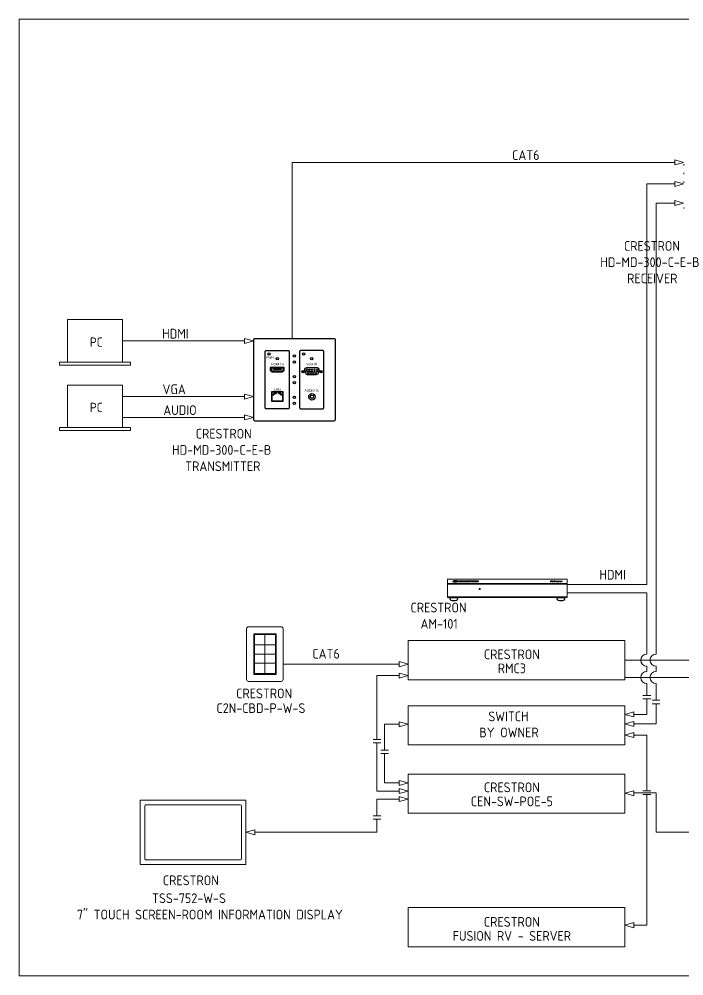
# Model space of a CAD drawing. Header units: millimetres. Extents: x 52029 to 181395, y -167683 to -9934.
# Drawn here: x 52146 to 69179, y -63301 to -38768 of the extents above; entities that cross this region are included whole.
import ezdxf
from ezdxf.enums import TextEntityAlignment as Align

# ---------------------------------------------------------------- set-up
doc = ezdxf.new("R2010")
doc.units = ezdxf.units.MM
doc.header["$LTSCALE"] = 3
for name, color, linetype in [('Artwork', 7, 'Continuous'), ('Layer1', 7, 'Continuous'), ('TEXT', 7, 'Continuous')]:
    doc.layers.add(name, color=color, linetype=linetype)
doc.layers.add('FUR', color=8, linetype='Continuous', lineweight=5)
doc.styles.add('style1', font='isocp.shx', dxfattribs={"height": 1})
doc.styles.add('style2', font='ARIALUNI.TTF', dxfattribs={"height": 1})

# ---------------------------------------------------------------- blocks, each defined once
blk = doc.blocks.new('am-101')
at = {"color": 7, "linetype": 'Continuous'}
for p, q in [((-153.5, 0), (-153.5, 47.2)), ((-153.5, 47.2), (153.5, 47.2)), ((-139.4, 40.6), (-139.3, 40.5)), ((-134.7, 40.6), (-134.5, 40.6)), ((-133.8, 40.5), (-134, 40.6)), ((-131.2, 40.7), (-131.4, 40.7)), ((-127.5, 40.6), (-127.9, 40.5)), ((-117.6, 41.1), (-119.8, 41.1)), ((-119.6, 41.6), (-117.4, 41.6)), ((-116.6, 42.8), (-117.7, 40)), ((-117.7, 40), (-115.7, 40)), ((-112.8, 42.8), (-116.6, 42.8)), ((-115.7, 40), (-115.4, 40.8)), ((-115.4, 40.8), (-114.2, 40.8)), ((-115.1, 41.6), (-114.9, 42.1)), ((-113.9, 41.6), (-115.1, 41.6)), ((-114.9, 42.1), (-113.8, 42.1)), ((-113.7, 40), (-111.5, 40)), ((-111.5, 40), (-111.5, 40)), ((-110.2, 42.8), (-111.2, 40)), ((-111.2, 40), (-105.7, 40)), ((-104.8, 42.8), (-110.2, 42.8)), ((-109, 40.7), (-108.9, 41.1)), ((-105.5, 40.7), (-109, 40.7)), ((-108.9, 41.1), (-106.1, 41.1)), ((-108.6, 41.8), (-108.5, 42.1)), ((-105.9, 41.8), (-108.6, 41.8)), ((-108.5, 42.1), (-105.1, 42.1)), ((-106.1, 41.1), (-105.9, 41.8)), ((-105.7, 40), (-105.5, 40.7)), ((-103.1, 40.8), (-105.5, 40.8)), ((-105.1, 42.1), (-104.8, 42.8)), ((-103.5, 41.1), (-102.1, 41)), ((-100.5, 41.7), (-102.2, 41.8)), ((-101.2, 42), (-98.9, 42)), ((-98.9, 42.8), (-99.1, 42.1)), ((-99.1, 42.1), (-97.3, 42.1)), ((-93.3, 42.8), (-98.9, 42.8)), ((-97.3, 42.1), (-98.1, 40)), ((-98.1, 40), (-96.2, 40)), ((-96.2, 40), (-95.4, 42.1)), ((-95.4, 42.1), (-93.6, 42.1)), ((-93.1, 42.8), (-94.2, 40)), ((-94.2, 40), (-92.2, 40)), ((-93.6, 42.1), (-93.3, 42.8)), ((-89.3, 42.8), (-93.1, 42.8)), ((-92.2, 40), (-91.9, 40.8)), ((-91.9, 40.8), (-90.7, 40.8)), ((-91.6, 41.6), (-91.4, 42.1)), ((-90.5, 41.6), (-91.6, 41.6)), ((-91.4, 42.1), (-90.3, 42.1)), ((-90.2, 40), (-88, 40)), ((-88, 40), (-88, 40)), ((-80.1, 42.8), (-81.2, 40)), ((-81.2, 40), (-79.4, 40)), ((-77.8, 42.8), (-80.1, 42.8)), ((-79.4, 40), (-78.7, 41.6)), ((-78.7, 41.6), (-77.3, 40)), ((-76.5, 41.2), (-77.8, 42.8)), ((-77.3, 40), (-75.1, 40)), ((-75.9, 42.8), (-76.5, 41.2)), ((-74, 42.8), (-75.9, 42.8)), ((-75.1, 40), (-74, 42.8)), ((109.9, 40), (112.1, 42.8)), ((110.9, 40), (109.9, 40)), ((112.6, 42.2), (110.9, 40)), ((112, 40.7), (112.3, 41.2)), ((113.6, 40.7), (112, 40.7)), ((112.1, 42.8), (113.1, 42.8)), ((112.3, 41.2), (113.4, 41.2)), ((113.4, 41.2), (112.6, 42.2)), ((113.1, 42.8), (115.3, 40)), ((114.3, 40), (113.6, 40.7)), ((115.3, 40), (114.3, 40)), ((115.5, 42.8), (116.4, 42.8)), ((115.5, 42.4), (115.5, 42.8)), ((116.4, 42.4), (115.5, 42.4)), ((115.5, 42), (116.4, 42)), ((115.5, 40), (115.5, 42)), ((116.4, 40), (115.5, 40)), ((116.4, 42.8), (116.4, 42.4)), ((116.4, 42), (116.4, 40)), ((117, 42), (117.7, 42)), ((117, 40), (117, 42)), ((118, 40), (117, 40)), ((117.7, 42), (117.9, 41.8)), ((118, 41.3), (118, 40)), ((118.9, 42), (118.9, 41.6)), ((120.2, 42.8), (120.6, 42.8)), ((120.2, 40), (120.2, 42.8)), ((120.5, 40), (120.2, 40)), ((120.5, 42.6), (120.5, 42.6)), ((120.5, 42.6), (120.5, 40)), ((122.5, 40), (120.5, 42.6)), ((120.6, 42.8), (122.6, 40.2)), ((122.8, 40), (122.5, 40)), ((122.6, 40.2), (124.6, 42.8)), ((122.6, 40.2), (122.6, 40.2)), ((124.7, 42.6), (122.8, 40)), ((124.6, 42.8), (125.1, 42.8)), ((124.8, 42.6), (124.7, 42.6)), ((124.8, 40), (124.8, 42.6)), ((125.1, 40), (124.8, 40)), ((125.1, 42.8), (125.1, 40)), ((125.9, 41.1), (128.6, 41.1)), ((128.9, 41), (125.9, 41)), ((128.6, 40.7), (128.9, 40.7)), ((132.3, 42.8), (132.5, 42.8)), ((132.3, 41.6), (132.3, 42.8)), ((132.3, 40), (132.3, 40.4)), ((132.5, 40), (132.3, 40)), ((132.5, 42.8), (132.5, 40)), ((133.3, 42.8), (133.6, 42.8)), ((133.3, 42.4), (133.3, 42.8)), ((133.6, 42.4), (133.3, 42.4)), ((133.3, 42), (133.6, 42)), ((133.3, 40), (133.3, 42)), ((133.6, 40), (133.3, 40)), ((133.6, 42.8), (133.6, 42.4)), ((133.6, 42), (133.6, 40)), ((134.6, 41.4), (134.3, 41.4)), ((136.8, 40.8), (136.8, 41.1)), ((136.8, 40.3), (136.8, 40.4)), ((137.1, 41.5), (137.1, 40.4)), ((137.5, 40), (137.3, 40)), ((137.5, 40.1), (137.5, 40)), ((138, 42), (137.6, 42)), ((137.6, 42), (138.5, 42)), ((137.6, 42), (137.6, 42)), ((138, 41.4), (138, 42)), ((138.1, 41.4), (138, 41.4)), ((138.5, 42), (138.1, 42)), ((138.1, 42), (138.1, 41.4)), ((138.5, 42), (138.5, 42)), ((138.8, 42), (138.9, 42)), ((138.8, 41.4), (138.8, 42)), ((138.9, 41.4), (138.8, 41.4)), ((138.9, 42), (138.9, 42)), ((138.9, 42), (138.9, 41.4)), ((139.3, 41.4), (138.9, 42)), ((138.9, 42), (139.4, 41.5)), ((139.4, 41.4), (139.3, 41.4)), ((139.4, 41.5), (139.8, 42)), ((139.9, 42), (139.4, 41.4)), ((139.8, 42), (140, 42)), ((139.9, 42), (139.9, 42)), ((139.9, 41.4), (139.9, 42)), ((140, 41.4), (139.9, 41.4)), ((140, 42), (140, 41.4)), ((153.5, 0), (153.5, 47.2)), ((153.5, 0), (-153.5, 0))]:
    blk.add_line(p, q, dxfattribs=at)
at = {"color": 9, "linetype": 'Continuous'}
for p, q in [((153.5, 47), (-153.5, 47)), ((-153.5, 35.9), (153.5, 35.9)), ((153.5, 34.6), (-153.5, 34.6)), ((-153.5, 1.6), (153.5, 1.6))]:
    blk.add_line(p, q, dxfattribs=at)
at = {"color": 7, "linetype": 'Continuous'}
blk.add_circle((-70.9, 22), 1.48, dxfattribs=at)
at = {"color": 9, "linetype": 'Continuous'}
for radius in [1.28, 1.16, 0.772]:
    blk.add_circle((-70.9, 22), radius, dxfattribs=at)
at = {"color": 7, "linetype": 'Continuous'}
blk.add_arc((-130.1, 42.3), 1, 296.6643, 303.7238, dxfattribs=at)
for points, knots in [([(-131, 42.2), (-131.7, 42.5), (-133.5, 42.6), (-135.6, 42.6), (-137.3, 42.4), (-138.7, 42.1), (-139.7, 41.7), (-140.2, 41.1), (-139.7, 40.7), (-139.4, 40.6)], [0, 0, 0, 0, 0.255402, 0.417248, 0.578392, 0.709315, 0.813786, 0.895532, 1, 1, 1, 1]), ([(-139.3, 40.5), (-139.1, 40.5), (-139, 40.4), (-138.7, 40.3), (-138.6, 40.3), (-138.5, 40.3), (-138.5, 40.3)], [0, 0, 0, 0, 0.477851, 0.720476, 0.892186, 1, 1, 1, 1]), ([(-139, 42.3), (-139, 42.3), (-139.1, 42.4), (-139, 42.4), (-139, 42.5), (-138.9, 42.5)], [0, 0, 0, 0, 0.268642, 0.541544, 1, 1, 1, 1]), ([(-130.5, 42.3), (-131.6, 42.6), (-134.6, 42.9), (-137.5, 42.6), (-139, 42.3)], [0, 0, 0, 0, 0.445055, 1, 1, 1, 1]), ([(-138.9, 42.5), (-138.2, 43), (-136.4, 43.4), (-134.1, 43.3), (-132.4, 43.1), (-131.1, 42.8), (-130.3, 42.6), (-129.7, 42.3), (-129.1, 41.9), (-129.4, 41.5), (-129.6, 41.4)], [0, 0, 0, 0, 0.287023, 0.441649, 0.594567, 0.7331, 0.795005, 0.849755, 0.9346, 1, 1, 1, 1]), ([(-138.5, 40.6), (-138.4, 40.8), (-138.2, 41.2), (-136.9, 42), (-135.3, 42.3), (-134.1, 42.4)], [0, 0, 0, 0, 0.202337, 0.39605, 1, 1, 1, 1]), ([(-137.7, 40.6), (-137.8, 41), (-136.8, 42), (-135, 42.2), (-134, 42.2)], [0, 0, 0, 0, 0.425707, 1, 1, 1, 1]), ([(-132.6, 39.3), (-133.3, 39.3), (-134.6, 39.3), (-136.5, 39.6), (-137.6, 40.2), (-137.7, 40.6)], [0, 0, 0, 0, 0.370838, 0.642904, 1, 1, 1, 1]), ([(-136.2, 41.5), (-136.4, 41.4), (-136.6, 41), (-136.2, 40.6), (-135.7, 40.4), (-135.2, 40.1), (-134, 39.7), (-132.9, 39.6), (-132.1, 39.4)], [0, 0, 0, 0, 0.148586, 0.283665, 0.36002, 0.474153, 0.611227, 1, 1, 1, 1]), ([(-131.6, 41.8), (-132.3, 42.1), (-133.7, 42.1), (-135.3, 41.9), (-136, 41.7), (-136.2, 41.5)], [0, 0, 0, 0, 0.511951, 0.785364, 1, 1, 1, 1]), ([(-135.5, 40.6), (-135.7, 40.7), (-136.2, 41), (-135.8, 41.4), (-135.6, 41.5)], [0, 0, 0, 0, 0.521021, 1, 1, 1, 1]), ([(-135.6, 41.5), (-135.4, 41.6), (-134.6, 41.9), (-133.7, 41.9), (-133.1, 41.9)], [0, 0, 0, 0, 0.380812, 1, 1, 1, 1]), ([(-126.3, 40.4), (-127.1, 39.9), (-129.4, 39.4), (-132.3, 39.6), (-134.3, 40.1), (-135.2, 40.4), (-135.5, 40.6)], [0, 0, 0, 0, 0.339293, 0.701027, 0.863262, 1, 1, 1, 1]), ([(-133.1, 41.8), (-133.6, 41.8), (-134.4, 41.8), (-135.3, 41.5), (-135.5, 40.9), (-135, 40.7), (-134.7, 40.6)], [0, 0, 0, 0, 0.350577, 0.589999, 0.774214, 1, 1, 1, 1]), ([(-134.3, 40.7), (-134.5, 40.8), (-135, 41.1), (-134.5, 41.4), (-134.2, 41.6)], [0, 0, 0, 0, 0.445832, 1, 1, 1, 1]), ([(-134.5, 40.6), (-133.5, 40.2), (-130.6, 40), (-127.9, 40.3), (-126.4, 40.6)], [0, 0, 0, 0, 0.433524, 1, 1, 1, 1]), ([(-134.1, 41.5), (-134.3, 41.4), (-134.5, 41.2), (-134.2, 40.9), (-133.6, 40.7), (-133.1, 40.6), (-132.8, 40.6)], [0, 0, 0, 0, 0.20507, 0.399243, 0.662252, 1, 1, 1, 1]), ([(-134.1, 42.4), (-133.6, 42.4), (-132.7, 42.4), (-131.6, 42.2), (-130.7, 41.8), (-130.9, 41.5), (-131.1, 41.4)], [0, 0, 0, 0, 0.354425, 0.639214, 0.834825, 1, 1, 1, 1]), ([(-134, 42.2), (-133.3, 42.2), (-132.4, 42.2), (-131.7, 41.9), (-131.6, 41.8)], [0, 0, 0, 0, 0.742563, 1, 1, 1, 1]), ([(-127.9, 40.5), (-128.9, 40.4), (-130.9, 40.2), (-133, 40.3), (-133.8, 40.5)], [0, 0, 0, 0, 0.537982, 1, 1, 1, 1]), ([(-131.4, 40.7), (-132, 40.7), (-132.9, 40.7), (-133.6, 41), (-133.7, 41.1)], [0, 0, 0, 0, 0.742513, 1, 1, 1, 1]), ([(-133.6, 41.1), (-133, 40.8), (-131.5, 40.8), (-130, 40.9), (-129.3, 41.2), (-129.1, 41.3)], [0, 0, 0, 0, 0.511985, 0.78544, 1, 1, 1, 1]), ([(-133.1, 43.4), (-133.2, 43.5), (-133.2, 43.5), (-133.1, 43.5), (-132.9, 43.5), (-132.7, 43.5), (-132.7, 43.5)], [0, 0, 0, 0, 0.123717, 0.247074, 0.548272, 1, 1, 1, 1]), ([(-129.1, 41.3), (-128.9, 41.5), (-128.7, 42), (-129.6, 42.6), (-131, 43.1), (-132.3, 43.3), (-133.1, 43.4)], [0, 0, 0, 0, 0.179709, 0.358566, 0.610113, 1, 1, 1, 1]), ([(-132.8, 40.6), (-132.7, 40.6), (-132.2, 40.5), (-131.4, 40.5), (-130.8, 40.5), (-130.5, 40.6)], [0, 0, 0, 0, 0.079968, 0.724298, 1, 1, 1, 1]), ([(-132.7, 43.5), (-131.9, 43.6), (-130.6, 43.6), (-128.9, 43.3), (-127.8, 42.8), (-127.3, 42), (-128.5, 40.9), (-130.3, 40.7), (-131.2, 40.7)], [0, 0, 0, 0, 0.206857, 0.35594, 0.465651, 0.557253, 0.747534, 1, 1, 1, 1]), ([(-132.1, 39.4), (-132.1, 39.4), (-132.1, 39.4), (-132.2, 39.4), (-132.4, 39.4), (-132.5, 39.3), (-132.6, 39.3)], [0, 0, 0, 0, 0.123741, 0.247137, 0.548423, 1, 1, 1, 1]), ([(-132.1, 41), (-131.7, 41), (-130.9, 41.1), (-130, 41.4), (-129.8, 41.9), (-130.3, 42.2), (-130.5, 42.3)], [0, 0, 0, 0, 0.350499, 0.589927, 0.774239, 1, 1, 1, 1]), ([(-129.7, 41.4), (-129.9, 41.2), (-130.7, 41), (-131.6, 41), (-132.1, 41)], [0, 0, 0, 0, 0.38058, 1, 1, 1, 1]), ([(-131, 41.3), (-130.8, 41.4), (-130.3, 41.8), (-130.8, 42.1), (-131, 42.2)], [0, 0, 0, 0, 0.55417, 1, 1, 1, 1]), ([(-130.5, 40.6), (-129.6, 40.7), (-128.2, 40.9), (-126.9, 41.8), (-126.8, 42.3), (-126.8, 42.6)], [0, 0, 0, 0, 0.514213, 0.744346, 1, 1, 1, 1]), ([(-126.4, 42.5), (-126, 42.4), (-125.2, 42.1), (-125.3, 41.3), (-126.3, 40.9), (-127.1, 40.7), (-127.5, 40.6)], [0, 0, 0, 0, 0.293052, 0.483329, 0.708883, 1, 1, 1, 1]), ([(-126.8, 42.6), (-126.8, 42.6), (-126.7, 42.6), (-126.6, 42.6), (-126.4, 42.5), (-126.4, 42.5)], [0, 0, 0, 0, 0.205997, 0.534679, 1, 1, 1, 1]), ([(-126.4, 40.6), (-126.3, 40.6), (-126.3, 40.6), (-126.2, 40.6), (-126.2, 40.5), (-126.2, 40.5), (-126.3, 40.4), (-126.3, 40.4)], [0, 0, 0, 0, 0.165744, 0.324141, 0.421794, 0.638907, 1, 1, 1, 1]), ([(-124.2, 41.2), (-124.3, 41.2), (-124.3, 41), (-124.2, 40.7), (-123.8, 40.2), (-122.9, 40), (-122.1, 39.9), (-121.4, 39.9), (-120.7, 39.9), (-119.8, 40), (-118.9, 40.2), (-118, 40.6), (-117.7, 40.9), (-117.6, 41.1)], [0, 0, 0, 0, 0.041134, 0.100601, 0.205704, 0.324966, 0.399335, 0.485977, 0.565723, 0.638711, 0.767839, 0.883713, 1, 1, 1, 1]), ([(-117.4, 41.6), (-117.3, 41.8), (-117.3, 42.1), (-117.9, 42.6), (-118.7, 42.8), (-119.5, 42.8), (-120.3, 42.9), (-121, 42.8), (-121.9, 42.7), (-122.9, 42.5), (-123.7, 42.1), (-124, 41.7), (-124.2, 41.5), (-124.2, 41.3), (-124.2, 41.2)], [0, 0, 0, 0, 0.098964, 0.188135, 0.294948, 0.361104, 0.437323, 0.51999, 0.594825, 0.726005, 0.846083, 0.908173, 0.974417, 1, 1, 1, 1]), ([(-119.8, 41.1), (-119.9, 40.9), (-120.2, 40.8), (-120.7, 40.6), (-121.1, 40.6), (-121.6, 40.6), (-122, 40.8), (-122.1, 41), (-122.1, 41.2), (-122.1, 41.4), (-122, 41.5), (-122, 41.6), (-121.9, 41.6)], [0, 0, 0, 0, 0.191833, 0.285371, 0.387739, 0.519885, 0.625686, 0.735666, 0.80175, 0.878018, 0.956509, 1, 1, 1, 1]), ([(-121.9, 41.6), (-121.9, 41.7), (-121.8, 41.8), (-121.6, 42), (-121.2, 42.1), (-120.8, 42.1), (-120.5, 42.1), (-120.1, 42.1), (-119.6, 42), (-119.6, 41.7), (-119.6, 41.6)], [0, 0, 0, 0, 0.036299, 0.201929, 0.362958, 0.448511, 0.540239, 0.671579, 0.777153, 1, 1, 1, 1]), ([(-114.2, 40.8), (-114, 40.8), (-113.7, 40.8), (-113.6, 40.6), (-113.6, 40.6)], [0, 0, 0, 0, 0.554612, 1, 1, 1, 1]), ([(-113.8, 42.1), (-113.6, 42.1), (-113.3, 42.1), (-113, 42), (-113, 41.8), (-113.1, 41.7), (-113.4, 41.6), (-113.7, 41.6), (-113.9, 41.6)], [0, 0, 0, 0, 0.292482, 0.379574, 0.486557, 0.600208, 0.706896, 1, 1, 1, 1]), ([(-113.6, 40.6), (-113.6, 40.5), (-113.7, 40.3), (-113.8, 40.1), (-113.7, 40)], [0, 0, 0, 0, 0.298642, 1, 1, 1, 1]), ([(-111.9, 41.3), (-111.6, 41.4), (-111.3, 41.5), (-110.9, 41.8), (-110.8, 42), (-110.8, 42.2), (-110.8, 42.4), (-111.1, 42.7), (-111.9, 42.8), (-112.4, 42.8), (-112.8, 42.8)], [0, 0, 0, 0, 0.188489, 0.283006, 0.379597, 0.455031, 0.521189, 0.642743, 0.782735, 1, 1, 1, 1]), ([(-111.5, 40.7), (-111.5, 40.8), (-111.4, 41.1), (-111.7, 41.3), (-111.9, 41.3)], [0, 0, 0, 0, 0.533984, 1, 1, 1, 1]), ([(-111.5, 40), (-111.6, 40.1), (-111.7, 40.4), (-111.6, 40.6), (-111.5, 40.7)], [0, 0, 0, 0, 0.327027, 1, 1, 1, 1]), ([(-105.5, 40.8), (-105.5, 40.7), (-105.5, 40.4), (-105, 40.1), (-104, 39.9), (-103.3, 39.9), (-102.9, 39.9)], [0, 0, 0, 0, 0.20116, 0.395925, 0.650643, 1, 1, 1, 1]), ([(-105, 42), (-105.1, 41.8), (-104.9, 41.2), (-103.9, 41.2), (-103.5, 41.1)], [0, 0, 0, 0, 0.435181, 1, 1, 1, 1]), ([(-98.9, 42), (-98.9, 42.1), (-98.9, 42.4), (-99.6, 42.7), (-100.3, 42.8), (-101.1, 42.8), (-101.7, 42.9), (-102.4, 42.8), (-103.2, 42.8), (-104, 42.7), (-104.7, 42.4), (-104.9, 42.1), (-105, 42)], [0, 0, 0, 0, 0.095028, 0.186847, 0.311628, 0.392038, 0.485628, 0.576309, 0.65624, 0.787779, 0.894272, 1, 1, 1, 1]), ([(-102.3, 40.6), (-102.4, 40.6), (-102.7, 40.6), (-103.1, 40.7), (-103.1, 40.8)], [0, 0, 0, 0, 0.375399, 1, 1, 1, 1]), ([(-102.2, 41.8), (-102.3, 41.9), (-102.5, 41.9), (-102.9, 42), (-102.8, 42)], [0, 0, 0, 0, 0.40856, 1, 1, 1, 1]), ([(-102.9, 39.9), (-102.4, 39.9), (-101.5, 39.9), (-100.3, 40.1), (-99.4, 40.4), (-99.2, 40.7), (-99.1, 40.9)], [0, 0, 0, 0, 0.33756, 0.596958, 0.802718, 1, 1, 1, 1]), ([(-102.8, 42), (-102.8, 42.1), (-102.7, 42.2), (-102.3, 42.2), (-102.1, 42.2)], [0, 0, 0, 0, 0.173662, 1, 1, 1, 1]), ([(-102.1, 41), (-101.9, 41), (-101.7, 41), (-101.5, 40.9), (-101.4, 40.8), (-101.5, 40.7), (-101.8, 40.6), (-102.1, 40.6), (-102.3, 40.6)], [0, 0, 0, 0, 0.282621, 0.368059, 0.448094, 0.547247, 0.66075, 1, 1, 1, 1]), ([(-102.1, 42.2), (-101.8, 42.2), (-101.4, 42.2), (-101.2, 42), (-101.2, 42)], [0, 0, 0, 0, 0.624368, 1, 1, 1, 1]), ([(-99.1, 40.9), (-99, 41.1), (-99.2, 41.6), (-100, 41.7), (-100.5, 41.7)], [0, 0, 0, 0, 0.448008, 1, 1, 1, 1]), ([(-90.7, 40.8), (-90.5, 40.8), (-90.2, 40.8), (-90.1, 40.6), (-90.1, 40.6)], [0, 0, 0, 0, 0.554446, 1, 1, 1, 1]), ([(-90.3, 42.1), (-90.1, 42.1), (-89.8, 42.1), (-89.5, 42), (-89.5, 41.8), (-89.6, 41.7), (-89.9, 41.6), (-90.2, 41.6), (-90.5, 41.6)], [0, 0, 0, 0, 0.29255, 0.379648, 0.486577, 0.600198, 0.706948, 1, 1, 1, 1]), ([(-90.1, 40.6), (-90.1, 40.5), (-90.2, 40.3), (-90.3, 40.1), (-90.2, 40)], [0, 0, 0, 0, 0.298613, 1, 1, 1, 1]), ([(-88.4, 41.3), (-88.1, 41.4), (-87.8, 41.5), (-87.4, 41.8), (-87.3, 42), (-87.3, 42.2), (-87.3, 42.4), (-87.6, 42.7), (-88.4, 42.8), (-88.9, 42.8), (-89.3, 42.8)], [0, 0, 0, 0, 0.188541, 0.283044, 0.379613, 0.45506, 0.521219, 0.642793, 0.782786, 1, 1, 1, 1]), ([(-88, 40.7), (-88, 40.8), (-87.9, 41.1), (-88.2, 41.3), (-88.4, 41.3)], [0, 0, 0, 0, 0.533967, 1, 1, 1, 1]), ([(-88, 40), (-88.1, 40.1), (-88.2, 40.4), (-88.1, 40.6), (-88, 40.7)], [0, 0, 0, 0, 0.327074, 1, 1, 1, 1]), ([(-87.6, 41.4), (-87.7, 41.3), (-87.7, 41.1), (-87.7, 40.7), (-87.2, 40.2), (-86.4, 40), (-85.6, 39.9), (-84.8, 39.9), (-84, 39.9), (-83.1, 40), (-82.1, 40.2), (-81.4, 40.6), (-81, 41), (-80.9, 41.3), (-80.8, 41.4), (-80.8, 41.4)], [0, 0, 0, 0, 0.062164, 0.116088, 0.211401, 0.319551, 0.386982, 0.465538, 0.545886, 0.618617, 0.746107, 0.862818, 0.923173, 0.987566, 1, 1, 1, 1]), ([(-80.8, 41.4), (-80.8, 41.5), (-80.8, 41.7), (-80.8, 42.1), (-81.2, 42.5), (-82.1, 42.8), (-82.9, 42.8), (-83.7, 42.9), (-84.5, 42.8), (-85.4, 42.7), (-86.4, 42.5), (-87.1, 42.1), (-87.5, 41.7), (-87.6, 41.5), (-87.6, 41.4)], [0, 0, 0, 0, 0.051001, 0.106296, 0.204027, 0.314939, 0.384099, 0.464666, 0.54706, 0.621643, 0.752381, 0.87207, 0.933963, 1, 1, 1, 1]), ([(-83, 41.3), (-83.1, 41.3), (-83.1, 41.2), (-83.3, 41), (-83.5, 40.8), (-84, 40.7), (-84.3, 40.6), (-84.6, 40.6), (-84.9, 40.6), (-85.2, 40.7), (-85.5, 40.8), (-85.7, 41), (-85.7, 41.2), (-85.6, 41.3), (-85.6, 41.4)], [0, 0, 0, 0, 0.057458, 0.128093, 0.256879, 0.382261, 0.448997, 0.520606, 0.589907, 0.650144, 0.75345, 0.860899, 0.925468, 1, 1, 1, 1]), ([(-85.6, 41.4), (-85.6, 41.4), (-85.5, 41.5), (-85.4, 41.7), (-85.1, 42), (-84.7, 42.1), (-84.3, 42.1), (-84, 42.1), (-83.8, 42.1), (-83.4, 42.1), (-83.1, 42), (-83, 41.7), (-83, 41.5), (-83, 41.4), (-83, 41.3), (-83, 41.3)], [0, 0, 0, 0, 0.073695, 0.141748, 0.266015, 0.386819, 0.45099, 0.519778, 0.586425, 0.644363, 0.743919, 0.847661, 0.909898, 0.981592, 1, 1, 1, 1]), ([(117.9, 41.8), (117.9, 41.8), (118.2, 41.9), (118.6, 42), (118.9, 42)], [0, 0, 0, 0, 0.280238, 1, 1, 1, 1]), ([(127.3, 39.9), (126.8, 39.9), (126.1, 40.1), (125.7, 40.6), (125.6, 41), (125.7, 41.4), (126, 41.7), (126.4, 42), (126.9, 42.1), (127.2, 42.1), (127.3, 42.1), (127.3, 42.1)], [0, 0, 0, 0, 0.235371, 0.352722, 0.480415, 0.610965, 0.734729, 0.854083, 0.916958, 0.985768, 1, 1, 1, 1]), ([(128.6, 41.1), (128.6, 41.3), (128.4, 41.6), (127.8, 41.9), (127.3, 42), (126.7, 41.9), (126.1, 41.6), (125.9, 41.3), (125.9, 41.1)], [0, 0, 0, 0, 0.248952, 0.370485, 0.502083, 0.630134, 0.752007, 1, 1, 1, 1]), ([(125.9, 41), (125.9, 40.8), (126, 40.4), (126.7, 40.1), (127.2, 40), (127.7, 40.1), (128.3, 40.3), (128.5, 40.5), (128.6, 40.7)], [0, 0, 0, 0, 0.283606, 0.41647, 0.561314, 0.676615, 0.782402, 1, 1, 1, 1]), ([(127.3, 42.1), (127.5, 42.1), (127.7, 42.1), (128.1, 42), (128.6, 41.8), (128.9, 41.4), (128.9, 41.1), (128.9, 41)], [0, 0, 0, 0, 0.115675, 0.245469, 0.4845, 0.730578, 1, 1, 1, 1]), ([(128.9, 40.7), (128.8, 40.5), (128.5, 40), (127.6, 39.9), (127.3, 39.9)], [0, 0, 0, 0, 0.498788, 1, 1, 1, 1]), ([(132.2, 40.4), (132.1, 40.3), (131.8, 40.1), (131.3, 39.9), (130.8, 39.9), (130.4, 39.9), (130, 40), (129.5, 40.2), (129.3, 40.6), (129.2, 41), (129.3, 41.4), (129.4, 41.6), (129.5, 41.6)], [0, 0, 0, 0, 0.151721, 0.224648, 0.304941, 0.372899, 0.433957, 0.547484, 0.66558, 0.793965, 0.928216, 1, 1, 1, 1]), ([(129.5, 41.6), (129.5, 41.7), (129.8, 41.9), (130.4, 42.1), (130.9, 42.1)], [0, 0, 0, 0, 0.168029, 1, 1, 1, 1]), ([(132.2, 41), (132.2, 41.1), (132.2, 41.3), (132, 41.7), (131.6, 41.9), (131.2, 41.9), (130.9, 42), (130.5, 41.9), (130.1, 41.9), (129.8, 41.7), (129.5, 41.3), (129.5, 41.1), (129.5, 41)], [0, 0, 0, 0, 0.129549, 0.251798, 0.368888, 0.430675, 0.498719, 0.568334, 0.630621, 0.746576, 0.868026, 1, 1, 1, 1]), ([(129.5, 41), (129.5, 40.9), (129.5, 40.7), (129.8, 40.3), (130.2, 40.1), (130.5, 40.1), (130.9, 40.1), (131.2, 40.1), (131.6, 40.2), (132, 40.3), (132.2, 40.7), (132.2, 40.9), (132.2, 41)], [0, 0, 0, 0, 0.130803, 0.253281, 0.370797, 0.433065, 0.501685, 0.569307, 0.631006, 0.748513, 0.871034, 1, 1, 1, 1]), ([(135.4, 39.9), (135.2, 39.9), (134.9, 39.9), (134.5, 40), (134.2, 40.2), (134.2, 40.4), (134.1, 40.5), (134.2, 40.7), (134.3, 40.8), (134.6, 41), (135, 41.1), (135.4, 41.1), (135.5, 41.1)], [0, 0, 0, 0, 0.129477, 0.243034, 0.352528, 0.414208, 0.485185, 0.562845, 0.629543, 0.750363, 0.874588, 1, 1, 1, 1]), ([(134.3, 41.4), (134.4, 41.6), (134.5, 41.9), (135.2, 42.1), (135.7, 42.1), (136.2, 42.1), (136.8, 42), (137.1, 41.7), (137.1, 41.5)], [0, 0, 0, 0, 0.258192, 0.385652, 0.537661, 0.661117, 0.77544, 1, 1, 1, 1]), ([(136.8, 41.1), (136.6, 41.1), (136.1, 41), (135.6, 41), (135, 40.9), (134.6, 40.8), (134.4, 40.6), (134.4, 40.5)], [0, 0, 0, 0, 0.20719, 0.486019, 0.640926, 0.766502, 1, 1, 1, 1]), ([(134.4, 40.5), (134.4, 40.4), (134.6, 40.1), (135.1, 40.1), (135.4, 40.1)], [0, 0, 0, 0, 0.447541, 1, 1, 1, 1]), ([(136.8, 41.5), (136.8, 41.6), (136.6, 41.8), (136.3, 41.9), (136, 41.9), (135.7, 42), (135.3, 41.9), (134.8, 41.8), (134.6, 41.5), (134.6, 41.4)], [0, 0, 0, 0, 0.154577, 0.27924, 0.358006, 0.45245, 0.602874, 0.73435, 1, 1, 1, 1]), ([(135.4, 40.1), (135.8, 40.1), (136.6, 40.2), (136.8, 40.6), (136.8, 40.8)], [0, 0, 0, 0, 0.63511, 1, 1, 1, 1]), ([(136.8, 40.4), (136.7, 40.3), (136.4, 40.1), (135.8, 39.9), (135.4, 39.9)], [0, 0, 0, 0, 0.220933, 1, 1, 1, 1]), ([(135.5, 41.1), (135.7, 41.1), (136.1, 41.1), (136.7, 41.2), (136.8, 41.4), (136.8, 41.5)], [0, 0, 0, 0, 0.416969, 0.648167, 1, 1, 1, 1]), ([(137.3, 40), (137.1, 40), (136.8, 40), (136.8, 40.2), (136.8, 40.3)], [0, 0, 0, 0, 0.527836, 1, 1, 1, 1]), ([(137.1, 40.4), (137.1, 40.3), (137, 40.2), (137.3, 40.1), (137.4, 40.1), (137.5, 40.1)], [0, 0, 0, 0, 0.395409, 0.735816, 1, 1, 1, 1])]:
    blk.add_open_spline(points, degree=3, knots=knots, dxfattribs=at)
for points in [[(-138.5, 40.3), (-138.5, 40.4), (-138.5, 40.5), (-138.5, 40.6)], [(-134, 40.6), (-134.1, 40.6), (-134.2, 40.7), (-134.3, 40.7)], [(-134.2, 41.6), (-134.2, 41.6), (-134.1, 41.5), (-134.1, 41.5)], [(-133.7, 41.1), (-133.7, 41.1), (-133.7, 41.1), (-133.6, 41.1)], [(-133.1, 41.9), (-133.1, 41.9), (-133.1, 41.8), (-133.1, 41.8)], [(-132.1, 41), (-132.2, 41), (-132.2, 41), (-132.1, 41)], [(-131.6, 41.8), (-131.5, 41.8), (-131.6, 41.7), (-131.6, 41.8)], [(-131.1, 41.4), (-131.2, 41.4), (-131.1, 41.3), (-131, 41.3)], [(118.9, 41.6), (118.5, 41.6), (118.2, 41.5), (118, 41.3)], [(130.9, 42.1), (131.4, 42.1), (132.1, 41.9), (132.2, 41.6)]]:
    blk.add_open_spline(points, degree=3, dxfattribs=at)
at = {"layer": 'Artwork'}
for p, q in [((-146.7, -4.2), (-146.7, 0)), ((-146.7, 0), (-127.9, 0)), ((-127.9, 0), (-127.9, -4.2)), ((127.9, -4.2), (127.9, 0)), ((127.9, 0), (146.7, 0)), ((146.7, 0), (146.7, -4.2))]:
    blk.add_line(p, q, dxfattribs=at)
for centre, radius, start, end in [((-144.2, -4.2), 2.5, 180, 255.9883), ((-137.3, 23.4), 30.9, 255.9883, 284.0117), ((-130.4, -4.2), 2.5, 284.0117, 0), ((130.4, -4.2), 2.5, 180, 255.9883), ((137.3, 23.4), 30.9, 255.9883, 284.0117), ((144.2, -4.2), 2.5, 284.0117, 0)]:
    blk.add_arc(centre, radius, start, end, dxfattribs=at)
blk = doc.blocks.new('hdmd400rx')
at = {"color": 7, "linetype": 'Continuous'}
for p, q in [((-90.1, 184.7), (-87, 184.7)), ((-23.7, 184.7), (-20.6, 184.7)), ((-1.6, 184.7), (1.6, 184.7)), ((20.6, 184.7), (23.7, 184.7))]:
    blk.add_line(p, q, dxfattribs=at)
blk = doc.blocks.new('hd-md-300-tx')
at = {"layer": 'Layer1'}
for points in [[(102, 210), (-102, 210, 0.414214), (-105, 207), (-105, 3, 0.414214), (-102, 0), (102, 0, 0.414214), (105, 3), (105, 207, 0.414214)], [(-72, 180), (-16.3, 180, -0.414214), (-13.3, 177), (-13.3, 33, -0.414214), (-16.3, 30), (-72, 30, -0.414214), (-75, 33), (-75, 177, -0.414214)], [(72, 180), (16.3, 180, 0.414214), (13.3, 177), (13.3, 33, 0.414214), (16.3, 30), (72, 30, 0.414214), (75, 33), (75, 177, 0.414214)], [(62.7, 130.1), (60.7, 121.5, -0.346864), (55.8, 117.7), (33.8, 117.7, -0.346864), (29, 121.5), (26.9, 130.1, -0.48493), (31.8, 136.3), (57.9, 136.3, -0.48493)]]:
    blk.add_lwpolyline(points, format="xyb", close=True, dxfattribs=at)
for points in [[(-26.5, 136.3), (-62.1, 136.3), (-62.1, 129.4), (-57, 125.1), (-31.6, 125.1), (-26.5, 129.4)], [(-28.5, 134.3), (-60.1, 134.3), (-60.1, 130.4), (-56.2, 127.1), (-32.3, 127.1), (-28.5, 130.4)], [(-55.7, 131.6), (-32.9, 131.6), (-32.9, 131.2), (-55.7, 131.2)], [(-29.2, 74.2), (-58.8, 74.2), (-58.8, 50.2), (-29.2, 50.2)], [(-47, 73.2), (-57.8, 73.2), (-57.8, 66), (-53, 66), (-53, 69.3), (-47, 69.3)], [(-30.2, 66), (-35, 66), (-35, 69.3), (-41, 69.3), (-41, 73.2), (-47, 73.2), (-47, 69.3), (-53, 69.3), (-53, 66), (-57.8, 66), (-57.8, 51.2), (-30.2, 51.2)], [(-30.2, 73.2), (-41, 73.2), (-41, 69.3), (-35, 69.3), (-35, 66), (-30.2, 66)]]:
    blk.add_lwpolyline(points, close=True, dxfattribs=at)
for centre, radius in [((-65, 171.1), 2.95), ((23.3, 171.1), 2.95), ((-44.2, 159.3), 2.95), ((0, 165.8), 2.95), ((0, 150.5), 2.95), ((44.2, 159.3), 2.95), ((21.8, 125.8), 2.95), ((21.8, 125.8), 1.33), ((67.8, 125.8), 2.95), ((67.8, 125.8), 1.33), ((0, 112.6), 2.95), ((0, 97.4), 2.95), ((0, 59.5), 2.95), ((44.8, 61.2), 8.25), ((44.8, 61.2), 4.25), ((0, 44.2), 2.95)]:
    blk.add_circle(centre, radius, dxfattribs=at)
at = {"layer": 'Layer1', "color": 5}
for centre in [(31.6, 130.9), (31.6, 126.6), (35.1, 122.2), (38.2, 130.9), (38.2, 126.6), (41.7, 122.2), (44.8, 130.9), (44.8, 126.6), (48.2, 122.2), (51.3, 130.9), (51.3, 126.6), (54.8, 122.2), (57.9, 130.9), (57.9, 126.6)]:
    blk.add_circle(centre, 1.36, dxfattribs=at)
at = {"layer": 'TEXT', "color": 7, "style": 'style2'}
for s, p in [('PWR', (-62.6, 159.2)), ('HDMI IN', (-43.9, 141.7)), ('VGA IN', (44.5, 141.7)), ('LAN', (-43.9, 77)), ('AUDIO IN', (44.5, 74.2))]:
    blk.add_text(s, height=6, dxfattribs=at).set_placement(p, align=Align.CENTER)

msp = doc.modelspace()

# ---------------------------------------------------------------- linework, layer by layer
at = {"layer": 'FUR', "color": 3}
for p, q in [((59144, -46964), (59144, -42441)), ((59144, -42441), (68946, -42441)), ((68466, -43484), (68946, -43484)), ((68466, -43484), (68466, -52361)), ((54795, -48981), (57923, -48981)), ((68466, -52361), (68466, -55050)), ((68230, -53476), (66192, -53476)), ((68230, -53476), (68230, -55050)), ((58911, -55307), (61886, -55307)), ((68230, -55360), (68230, -55494)), ((68466, -55360), (68466, -55494)), ((61315, -55602), (61886, -55602)), ((61315, -57236), (61315, -55602)), ((71335, -55649), (67666, -55649)), ((68230, -55804), (68230, -56112)), ((68466, -55804), (68466, -56234)), ((68230, -56200), (68230, -56595)), ((68466, -56322), (68466, -56839)), ((68230, -56595), (67894, -56595)), ((61512, -56849), (61886, -56849)), ((61512, -57515), (61512, -56849)), ((68466, -56839), (67894, -56839)), ((68230, -57125), (67894, -57125)), ((68230, -57125), (68230, -58560)), ((61315, -58561), (61315, -57323)), ((61512, -58354), (61512, -57602)), ((61512, -58354), (61886, -58354)), ((61315, -58561), (61886, -58561)), ((68466, -58606), (67894, -58606)), ((68466, -58618), (68466, -59620)), ((61315, -59195), (61315, -58768)), ((61315, -58768), (61886, -58768)), ((68230, -58647), (68230, -61999)), ((61315, -59620), (61315, -59282)), ((58188, -59620), (61315, -59620)), ((75221, -59620), (68466, -59620)), ((68230, -61999), (67894, -61999))]:
    msp.add_line(p, q, dxfattribs=at)
at = {"layer": 'FUR', "color": 5}
for p, q in [((68230, -42995), (68946, -42995)), ((68230, -42995), (68230, -53263)), ((54795, -47021), (57923, -47021)), ((68230, -53263), (66192, -53263))]:
    msp.add_line(p, q, dxfattribs=at)
at = {"layer": 'FUR', "color": 40}
msp.add_line((54795, -48446), (57923, -48446), dxfattribs=at)
at = {"layer": 'FUR', "color": 7}
for p, q in [((58444, -54549), (58444, -55550)), ((58176, -54816), (58711, -54816)), ((58176, -55049), (58711, -55049)), ((58176, -55283), (58711, -55283))]:
    msp.add_line(p, q, dxfattribs=at)
for points in [[(87106, -63301), (52146, -63301), (52146, -38768), (87106, -38768)], [(68946, -42376), (69174, -42441), (68946, -42506)], [(68946, -42930), (69174, -42995), (68946, -43060)], [(68946, -43419), (69174, -43484), (68946, -43549)], [(54795, -47567), (53382, -47567), (53382, -46474), (54795, -46474)], [(57923, -46956), (58151, -47021), (57923, -47086)], [(53182, -47567), (54996, -47567), (54996, -47642), (53182, -47642)], [(54795, -49242), (53382, -49242), (53382, -48150), (54795, -48150)], [(57923, -48381), (58151, -48446), (57923, -48511)], [(57923, -48916), (58151, -48981), (57923, -49046)], [(53182, -49242), (54996, -49242), (54996, -49317), (53182, -49317)], [(58156, -54529), (58731, -54529), (58731, -55570), (58156, -55570)], [(58176, -54549), (58711, -54549), (58711, -55550), (58176, -55550)], [(62114, -54705), (67666, -54705), (67666, -55706), (62114, -55706)], [(61886, -55372), (62114, -55307), (61886, -55242)], [(61886, -55537), (62114, -55602), (61886, -55667)], [(62114, -56378), (67666, -56378), (67666, -57380), (62114, -57380)], [(67894, -56530), (67666, -56595), (67894, -56660)], [(61886, -56784), (62114, -56849), (61886, -56915)], [(67894, -56774), (67666, -56839), (67894, -56904)], [(67894, -57190), (67666, -57125), (67894, -57060)], [(62114, -58129), (67666, -58129), (67666, -59131), (62114, -59131)], [(61886, -58289), (62114, -58354), (61886, -58419)], [(61886, -58496), (62114, -58561), (61886, -58626)], [(67894, -58683), (67666, -58618), (67894, -58553)], [(57959, -58798), (55249, -58798), (55249, -60443), (57959, -60443)], [(61886, -58833), (62114, -58768), (61886, -58703)], [(62114, -61551), (67666, -61551), (67666, -62553), (62114, -62553)], [(67894, -62065), (67666, -61999), (67894, -61934)]]:
    msp.add_lwpolyline(points, close=True, dxfattribs=at)
for points in [[(58026, -54349), (58861, -54349, -0.414214), (58911, -54399), (58911, -55700, -0.414214), (58861, -55750), (58026, -55750, -0.414214), (57976, -55700), (57976, -54399, -0.414214)], [(57806, -58913), (55402, -58913, 0.414214), (55364, -58952), (55364, -60289, 0.414214), (55402, -60328), (57806, -60328, 0.414214), (57844, -60289), (57844, -58952, 0.414214)]]:
    msp.add_lwpolyline(points, format="xyb", close=True, dxfattribs=at)
at = {"layer": 'FUR', "color": 3}
msp.add_lwpolyline([(67666, -55205), (71180, -55205)], dxfattribs=at)
at = {"layer": 'FUR', "color": 7}
for points in [[(68132, -56112), (68329, -56112)], [(68132, -56200), (68329, -56200)], [(68367, -56234), (68564, -56234)], [(68367, -56322), (68564, -56322)], [(61216, -57236), (61413, -57236)], [(61216, -57323), (61413, -57323)], [(61413, -57515), (61610, -57515)], [(61413, -57602), (61610, -57602)], [(68132, -58560), (68329, -58560)], [(68132, -58647), (68329, -58647)], [(61216, -59195), (61413, -59195)], [(61216, -59282), (61413, -59282)]]:
    msp.add_lwpolyline(points, dxfattribs=at)
at = {"layer": 'FUR'}
msp.add_lwpolyline([(58188, -59555), (57959, -59620), (58188, -59686)], close=True, dxfattribs=at)
at = {"layer": 'FUR', "color": 3}
for centre in [(68230, -55205), (68466, -55205), (68230, -55649), (68466, -55649)]:
    msp.add_arc(centre, 155, 90, 270, dxfattribs=at)

# ---------------------------------------------------------------- block references
at = {"layer": 'FUR', "xscale": 10, "yscale": 10, "zscale": 10, "rotation": 90}
msp.add_blockref('hdmd400rx', (71026, -42725), dxfattribs=at)
at = {"layer": 'FUR', "xscale": 10, "yscale": 10, "zscale": 10}
for name, p in [('hd-md-300-tx', (59201, -49064)), ('am-101', (64657, -53599))]:
    msp.add_blockref(name, p, dxfattribs=at)

# ---------------------------------------------------------------- texts
at = {"layer": 'FUR', "color": 7, "style": 'style1'}
for s, p in [('CAT6', (65130, -42379)), ('HDMI', (67353, -53139)), ('CAT6', (60011, -55166)), ('CRESTRON', (64772, -55181)), ('RMC3', (64772, -55540)), ('CRESTRON', (58424, -56183)), ('C2N-CBD-P-W-S ', (58413, -56561)), ('SWITCH ', (64757, -56772)), ('CRESTRON', (64772, -58591)), ('CEN-SW-POE-5', (64772, -58951)), ('CRESTRON', (64772, -62041)), ('FUSION RV - SERVER', (64772, -62401))]:
    msp.add_text(s, height=250, dxfattribs=at).set_placement(p, align=Align.CENTER)
for s, height, p in [('HDMI', 250, (55809, -46959)), ('PC', 240, (53956, -47170)), ('VGA', 250, (55820, -48384)), ('PC', 240, (53956, -48845)), ('AUDIO', 250, (55841, -48919)), ('CRESTRON', 250, (55828, -60976)), ('TSS-752-W-S', 250, (55552, -61434)), ('7" TOUCH SCREEN-ROOM INFORMATION DISPLAY', 250, (53626, -61854))]:
    msp.add_text(s, height=height, dxfattribs=at).set_placement(p)
at = {"layer": 'FUR', "color": 4, "style": 'style1'}
msp.add_text('BY OWNER', height=250, dxfattribs=at).set_placement((63937, -57183))
at = {"layer": 'FUR', "color": 7, "char_height": 250, "attachment_point": 1, "style": 'style1'}
for s, insert in [('\\pi-551.09229;CRESTRON\\P\\pi-1157.76741;HD-MD-300-C-E-B\\P\\pi-470.26741;RECEIVER', (68195, -44458)), ('\\pi-551.09229;CRESTRON\\P\\pi-1157.76741;HD-MD-300-C-E-B\\P\\pi-820.26741;TRANSMITTER', (57222, -49273)), ('\\pi-551.09229;CRESTRON\\P\\pi-295.26741;AM-101', (62727, -53732))]:
    msp.add_mtext_dynamic_manual_height_columns(s, width=384.47, gutter_width=4, heights=[0], dxfattribs=dict(at, insert=insert))

doc.saveas('drawing.dxf')
